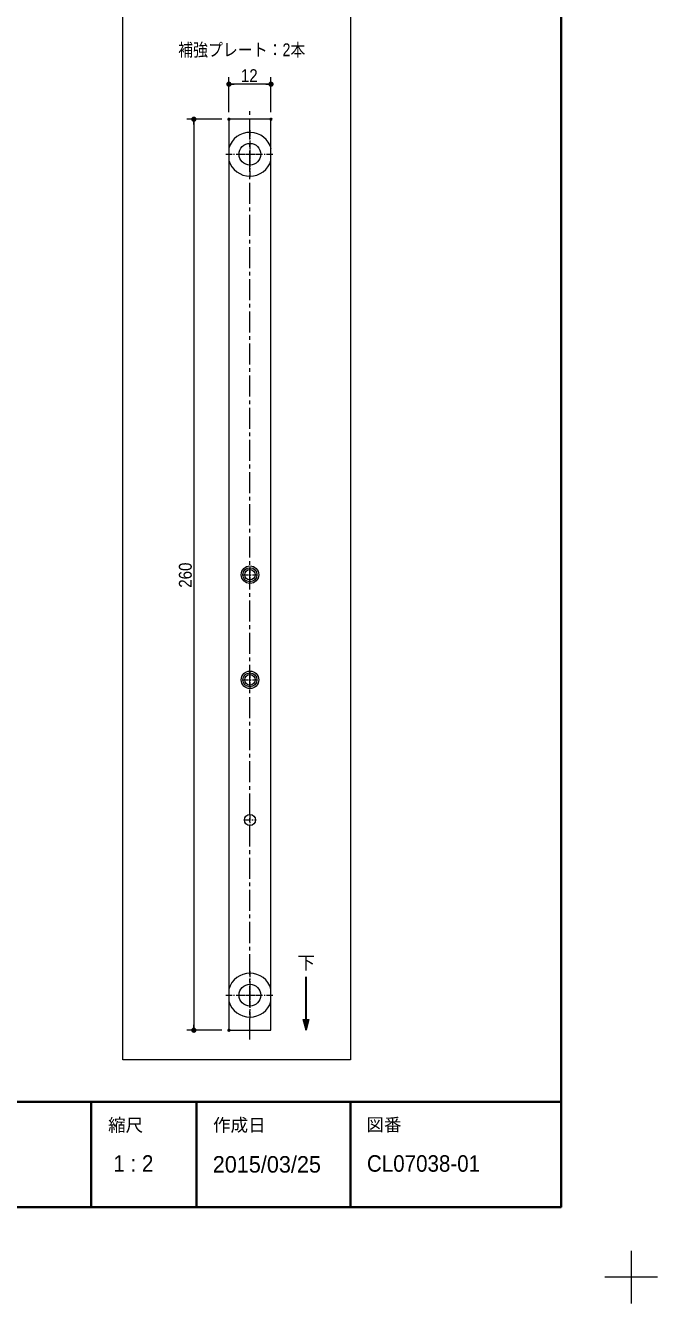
# Model space of a CAD drawing. Units: millimetres on the paper. Extents: x -396 to 396, y -304 to 304.
# Drawn here: x -141.5 to 38.8, y -304.5 to 60.2 of the extents above; entities that cross this region are included whole.
import ezdxf
from ezdxf.enums import TextEntityAlignment as Align

# ---------------------------------------------------------------- set-up
doc = ezdxf.new("R2010")
doc.units = ezdxf.units.MM
doc.header["$PDMODE"] = 32
doc.header["$PDSIZE"] = 0.5
doc.linetypes.add('USER2', pattern=[2.91, 1.76, -0.4, 0.35, -0.4])
doc.linetypes.add('USER4', pattern=[9.172222, 5.997222, -1.058333, 1.058333, -1.058333])
for name, color, linetype, lineweight in [('0-0_2寸法-1', 7, 'Continuous', 15), ('0-1_0', 7, 'Continuous', 25), ('0-3_1図面枠', 7, 'Continuous', 20), ('0-4_2寸法-3', 7, 'Continuous', 15), ('0-5_3一般', 7, 'Continuous', 15)]:
    doc.layers.add(name, color=color, linetype=linetype, lineweight=lineweight)
doc.layers.add('0-2_Defpoints', color=7, linetype='Continuous')
doc.styles.add('ＭＳ Ｐゴシック', font='')
doc.styles.get('ＭＳ Ｐゴシック').set_extended_font_data('MS PGothic')

# ---------------------------------------------------------------- blocks, each defined once
blk = doc.blocks.new('グループ')
at = {"layer": '0-3_1図面枠', "lineweight": 15}
for p, q in [((210, -289.5), (210, -304.5)), ((217.5, -297), (202.5, -297))]:
    blk.add_line(p, q, dxfattribs=at)
blk = doc.blocks.new('グループ-2')
at = {"layer": '0-3_1図面枠', "lineweight": 35}
for p, q in [((-190, -247), (190, -247)), ((56, -247), (56, -277)), ((86, -247), (86, -277)), ((130, -247), (130, -277))]:
    blk.add_line(p, q, dxfattribs=at)
blk.add_lwpolyline([(-190, 277), (190, 277), (190, -277), (-190, -277)], close=True, dxfattribs=at)
blk = doc.blocks.new('図面枠')
at = {"layer": '0-3_1図面枠'}
for name in ['グループ', 'グループ-2']:
    blk.add_blockref(name, (0, 0), dxfattribs=at)
at = {"layer": '0-3_1図面枠', "style": 'ＭＳ Ｐゴシック'}
for s, p in [('縮尺', (60.827, -256.536)), ('作成日', (90.75, -256.516)), ('図番', (134.499, -256.421))]:
    blk.add_text(s, height=3.666, dxfattribs=at).set_placement(p, align=Align.BOTTOM_LEFT)
at = {"layer": '0-3_1図面枠', "style": 'ＭＳ Ｐゴシック', "width": 0.95}
blk.add_text('1 : 2', height=4.717, dxfattribs=at).set_placement((62.335, -268.326), align=Align.BOTTOM_LEFT)
blk = doc.blocks.new('グループ-22')
at = {"layer": '0-5_3一般'}
for p, q in [((95.282, 33.476), (95.282, -226.524)), ((107.282, 33.476), (95.282, 33.476)), ((107.282, -218.274), (107.282, 33.476)), ((107.282, -226.524), (107.282, -218.274)), ((95.282, -226.524), (107.282, -226.524))]:
    blk.add_line(p, q, dxfattribs=at)
at = {"layer": '0-5_3一般', "linetype": 'USER4'}
blk.add_line((101.282, -229.149), (101.282, 35.976), dxfattribs=at)
at = {"layer": '0-5_3一般', "linetype": 'USER2'}
for p, q in [((101.282, 30.351), (101.282, 16.601)), ((101.282, 26.886), (101.282, 20.066)), ((94.407, 23.476), (108.157, 23.476)), ((97.872, 23.476), (104.692, 23.476)), ((101.282, -94.324), (101.282, -98.724)), ((99.082, -96.524), (103.482, -96.524)), ((99.082, -126.524), (103.482, -126.524)), ((101.282, -124.324), (101.282, -128.724)), ((99.682, -166.524), (102.882, -166.524)), ((101.282, -164.924), (101.282, -168.124)), ((101.282, -209.649), (101.282, -223.399)), ((101.282, -213.114), (101.282, -219.934)), ((94.407, -216.524), (108.157, -216.524)), ((97.872, -216.524), (104.692, -216.524))]:
    blk.add_line(p, q, dxfattribs=at)
at = {"layer": '0-5_3一般'}
for centre, radius in [((101.282, 23.476), 3.1), ((101.282, -96.524), 2.5), ((101.282, -96.524), 2), ((101.282, -96.524), 1.5), ((101.282, -126.524), 2.5), ((101.282, -126.524), 2), ((101.282, -126.524), 1.5), ((101.282, -166.524), 1.6), ((101.282, -216.524), 3.1)]:
    blk.add_circle(centre, radius, dxfattribs=at)
for centre, start, end in [((101.282, 23.476), 14.04888, 163.7398), ((101.282, 23.476), 196.2602, 343.7398), ((101.282, -216.524), 16.2602, 163.7398), ((101.282, -216.524), 196.2602, 343.7398)]:
    blk.add_arc(centre, 6.25, start, end, dxfattribs=at)
blk = doc.blocks.new('_Dot')
at = {"layer": '0-1_0'}
blk.add_line((-0.5, 0), (-1, 0), dxfattribs=at)
for points in [[(0, 0), (-0.5, 0), (-0.4961, 0.0627)], [(0, 0), (-0.4961, -0.0627), (-0.5, 0)], [(0, 0), (-0.4961, 0.0627), (-0.4843, 0.1243)], [(0, 0), (-0.4843, -0.1243), (-0.4961, -0.0627)], [(0, 0), (-0.4843, 0.1243), (-0.4649, 0.1841)], [(0, 0), (-0.4649, -0.1841), (-0.4843, -0.1243)], [(0, 0), (-0.4649, 0.1841), (-0.4382, 0.2409)], [(0, 0), (-0.4382, -0.2409), (-0.4649, -0.1841)], [(0, 0), (-0.4382, 0.2409), (-0.4045, 0.2939)], [(0, 0), (-0.4045, -0.2939), (-0.4382, -0.2409)], [(0, 0), (-0.4045, 0.2939), (-0.3645, 0.3423)], [(0, 0), (-0.3645, -0.3423), (-0.4045, -0.2939)], [(0, 0), (-0.3645, 0.3423), (-0.3187, 0.3853)], [(0, 0), (-0.3187, -0.3853), (-0.3645, -0.3423)], [(0, 0), (-0.3187, 0.3853), (-0.2679, 0.4222)], [(0, 0), (-0.2679, -0.4222), (-0.3187, -0.3853)], [(0, 0), (-0.2679, 0.4222), (-0.2129, 0.4524)], [(0, 0), (-0.2129, -0.4524), (-0.2679, -0.4222)], [(0, 0), (-0.2129, 0.4524), (-0.1545, 0.4755)], [(0, 0), (-0.1545, -0.4755), (-0.2129, -0.4524)], [(0, 0), (-0.1545, 0.4755), (-0.0937, 0.4911)], [(0, 0), (-0.0937, -0.4911), (-0.1545, -0.4755)], [(0, 0), (-0.0937, 0.4911), (-0.0314, 0.499)], [(0, 0), (-0.0314, -0.499), (-0.0937, -0.4911)], [(0, 0), (-0.0314, 0.499), (0.0314, 0.499)], [(0, 0), (0.0314, -0.499), (-0.0314, -0.499)], [(0, 0), (0.0314, 0.499), (0.0937, 0.4911)], [(0, 0), (0.0937, 0.4911), (0.1545, 0.4755)], [(0, 0), (0.1545, 0.4755), (0.2129, 0.4524)], [(0, 0), (0.2129, 0.4524), (0.2679, 0.4222)], [(0, 0), (0.2679, 0.4222), (0.3187, 0.3853)], [(0, 0), (0.3187, 0.3853), (0.3645, 0.3423)], [(0, 0), (0.3645, 0.3423), (0.4045, 0.2939)], [(0, 0), (0.4045, 0.2939), (0.4382, 0.2409)], [(0, 0), (0.4382, 0.2409), (0.4649, 0.1841)], [(0, 0), (0.4649, 0.1841), (0.4843, 0.1243)], [(0, 0), (0.4843, 0.1243), (0.4961, 0.0627)], [(0, 0), (0.4961, 0.0627), (0.5, 0)], [(0, 0), (0.0937, -0.4911), (0.0314, -0.499)], [(0, 0), (0.1545, -0.4755), (0.0937, -0.4911)], [(0, 0), (0.2129, -0.4524), (0.1545, -0.4755)], [(0, 0), (0.2679, -0.4222), (0.2129, -0.4524)], [(0, 0), (0.3187, -0.3853), (0.2679, -0.4222)], [(0, 0), (0.3645, -0.3423), (0.3187, -0.3853)], [(0, 0), (0.4045, -0.2939), (0.3645, -0.3423)], [(0, 0), (0.4382, -0.2409), (0.4045, -0.2939)], [(0, 0), (0.4649, -0.1841), (0.4382, -0.2409)], [(0, 0), (0.4843, -0.1243), (0.4649, -0.1841)], [(0, 0), (0.4961, -0.0627), (0.4843, -0.1243)], [(0, 0), (0.5, 0), (0.4961, -0.0627)]]:
    blk.add_solid(points, dxfattribs=at)

msp = doc.modelspace()

# ---------------------------------------------------------------- linework, layer by layer
at = {"layer": '0-0_2寸法-1'}
for p, q in [((-83.468, 35.476), (-83.468, 45.476)), ((-71.468, 35.476), (-71.468, 45.476)), ((-72.968, 43.476), (-81.967, 43.476)), ((-85.468, 33.476), (-95.468, 33.476)), ((-93.468, 31.975), (-93.468, -225.024)), ((-85.468, -226.524), (-95.468, -226.524))]:
    msp.add_line(p, q, dxfattribs=at)
at = {"layer": '0-2_Defpoints'}
for p in [(-83.468, 43.476), (-83.468, 33.476), (-71.468, 33.476), (-93.468, -226.524), (-83.468, -226.524)]:
    msp.add_point(p, dxfattribs=at)
at = {"layer": '0-4_2寸法-3', "lineweight": 30}
msp.add_line((-61.468, -226.524), (-61.468, -211.313), dxfattribs=at)
at = {"layer": '0-4_2寸法-3', "lineweight": 5}
msp.add_lwpolyline([(-60.651, -223.477), (-61.468, -226.524), (-62.284, -223.477)], close=True, dxfattribs=at)
at = {"layer": '0-4_2寸法-3'}
msp.add_solid([(-60.651, -223.477), (-62.284, -223.477), (-61.468, -226.524)], dxfattribs=at)
at = {"layer": '0-5_3一般'}
msp.add_lwpolyline([(-113.75, 105), (-48.75, 105), (-48.75, -235), (-113.75, -235)], close=True, dxfattribs=at)

# ---------------------------------------------------------------- block references
at = {"layer": '0-0_2寸法-1', "xscale": 1.500684, "yscale": 1.500684}
for p, rotation in [((-83.468, 43.476), 180), ((-93.468, 33.476), 90), ((-93.468, -226.524), 270)]:
    msp.add_blockref('_Dot', p, dxfattribs=dict(at, rotation=rotation))
msp.add_blockref('_Dot', (-71.468, 43.476), dxfattribs=at)
at = {"layer": '0-3_1図面枠'}
msp.add_blockref('図面枠', (-178.75, 0), dxfattribs=at)
at = {"layer": '0-5_3一般'}
msp.add_blockref('グループ-22', (-178.75, 0), dxfattribs=at)

# ---------------------------------------------------------------- texts
at = {"layer": '0-0_2寸法-1', "style": 'ＭＳ Ｐゴシック', "width": 0.9}
msp.add_text('12', height=3.666, dxfattribs=at).set_placement((-80.06, 42.98), align=Align.BOTTOM_LEFT)
msp.add_text('260', height=3.666, rotation=90, dxfattribs=at).set_placement((-92.972, -100.252), align=Align.BOTTOM_LEFT)
at = {"layer": '0-3_1図面枠', "style": 'ＭＳ Ｐゴシック'}
msp.add_text('2015/03/25', height=4.714, dxfattribs=at).set_placement((-88.072, -268.574), align=Align.BOTTOM_LEFT)
at = {"layer": '0-3_1図面枠', "style": 'ＭＳ Ｐゴシック', "width": 0.95}
msp.add_text('CL07038-01', height=4.717, dxfattribs=at).set_placement((-44.098, -268.326), align=Align.BOTTOM_LEFT)
at = {"layer": '0-4_2寸法-3', "style": 'ＭＳ Ｐゴシック', "width": 0.85}
msp.add_text('補強プレート：2本', height=3.666, dxfattribs=at).set_placement((-97.938, 50.361), align=Align.BOTTOM_LEFT)
at = {"layer": '0-4_2寸法-3', "style": 'ＭＳ Ｐゴシック'}
msp.add_text('下', height=3.666, dxfattribs=at).set_placement((-63.898, -210.187), align=Align.BOTTOM_LEFT)

doc.saveas('drawing.dxf')
